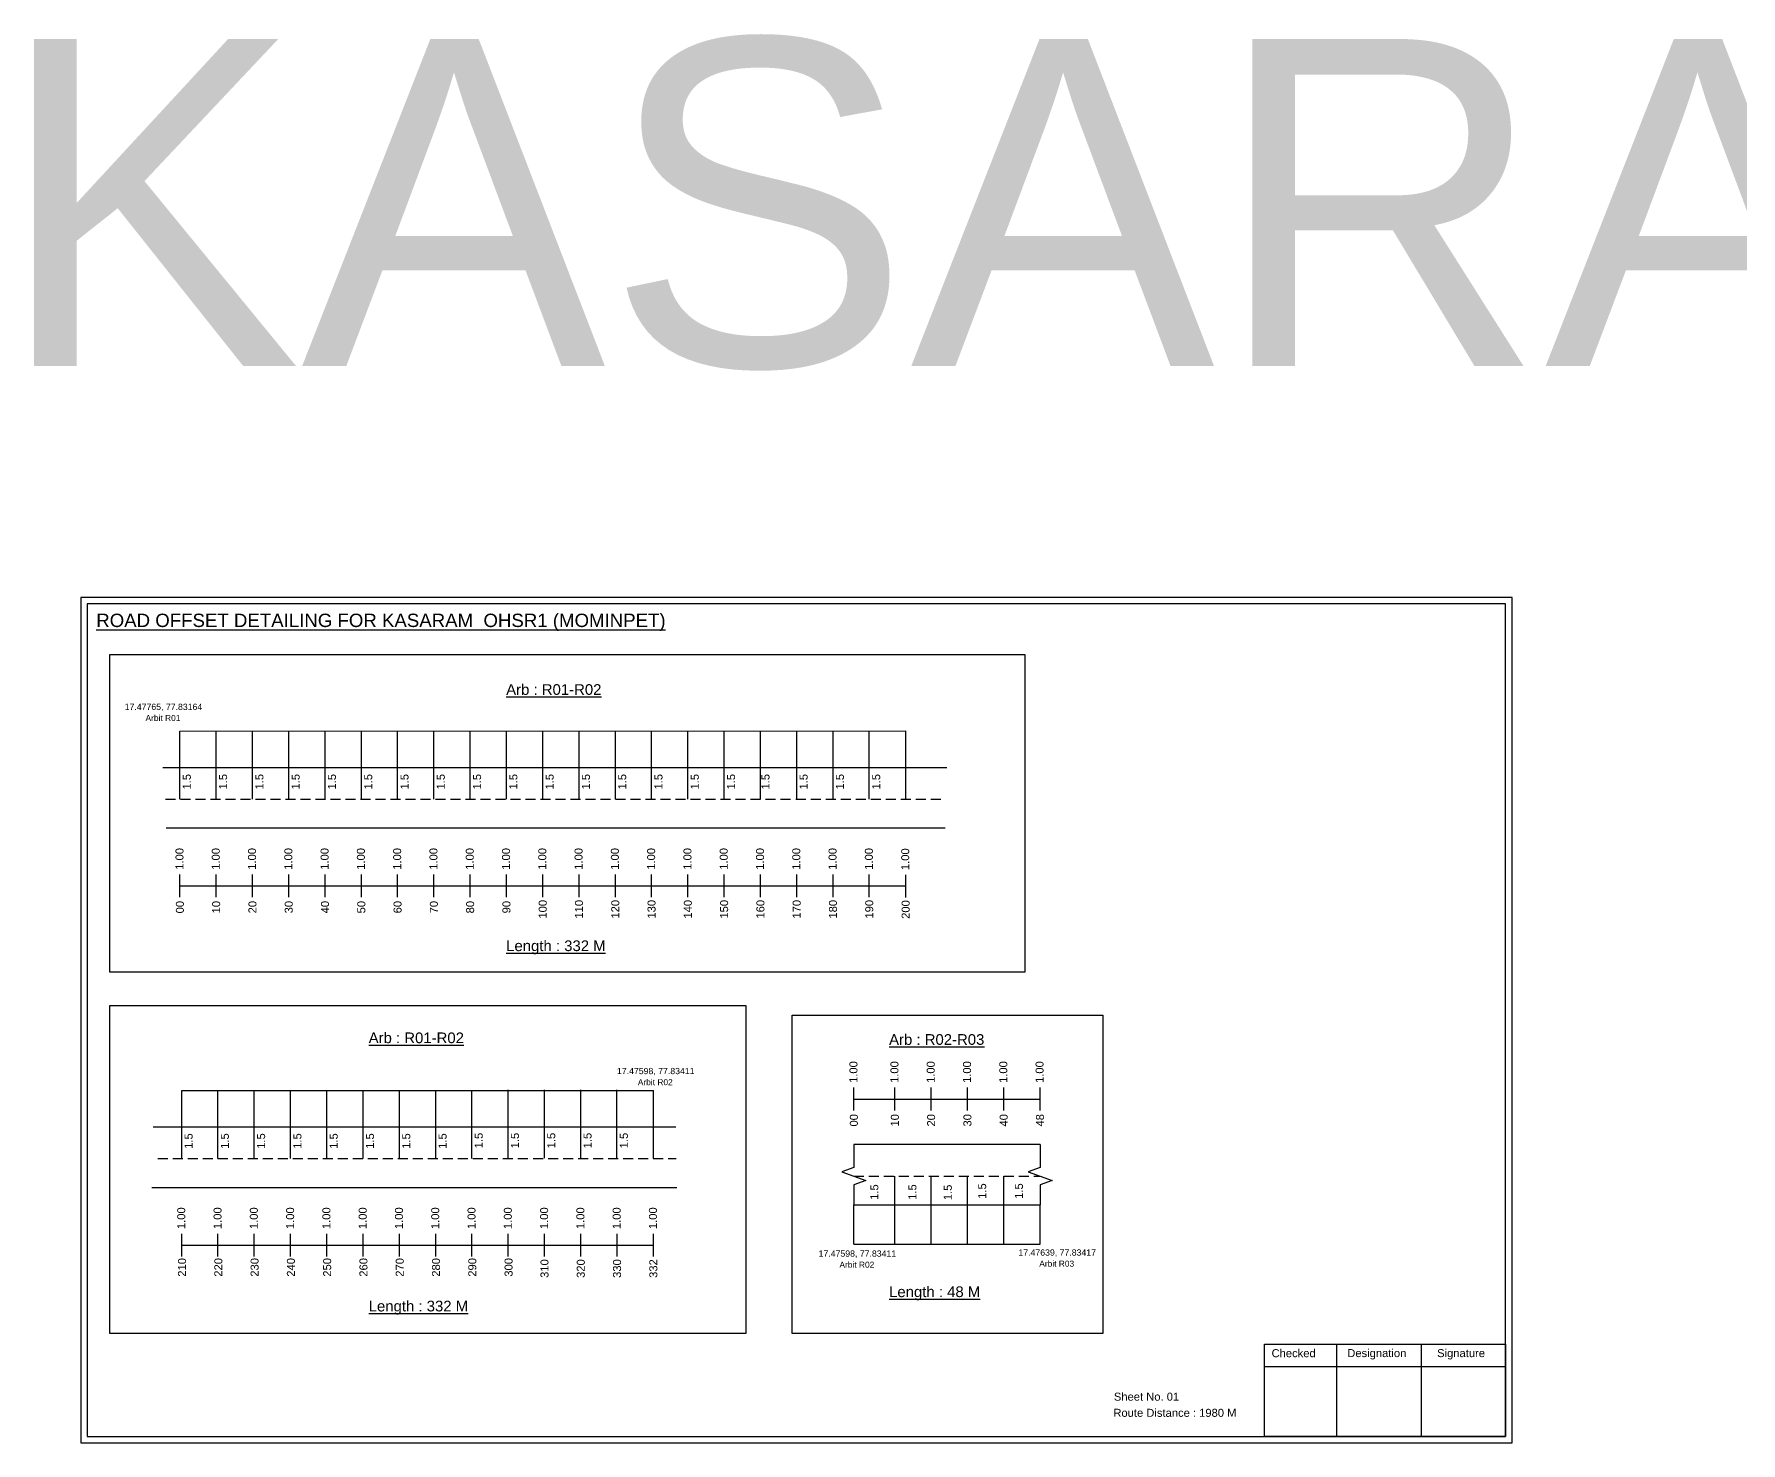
# Model space of a CAD drawing. Header units: inches. Extents: x 2512 to 6592, y 164 to 3090.
# Drawn here: x 2536 to 3175, y 954 to 1482 of the extents above; entities that cross this region are included whole.
import ezdxf

# ---------------------------------------------------------------- set-up
doc = ezdxf.new("R2010")
doc.units = ezdxf.units.IN
doc.header["$MEASUREMENT"] = 0
doc.linetypes.add('DASHED2', pattern=[0.375, 0.25, -0.125])
for name, color, linetype in [('PDF_Geometry', 7, 'Continuous'), ('PDF_Text', 5, 'Continuous'), ('pipe', 5, 'Continuous')]:
    doc.layers.add(name, color=color, linetype=linetype)
doc.styles.add('PDF Arial', font='arial.ttf')
doc.styles.get("Standard").update_dxf_attribs({"font": 'arial.ttf'})

msp = doc.modelspace()

# ---------------------------------------------------------------- linework, layer by layer
at = {"color": 5}
for p, q in [((2590.19, 1221.05), (2862.23, 1221.24)), ((2590.85, 1086.46), (2767.65, 1086.46)), ((2842.81, 1028.83), (2912.57, 1028.83))]:
    msp.add_line(p, q, dxfattribs=at)
for p, q in [((2590.19, 1195.53), (2590.19, 1221.06)), ((2603.79, 1195.53), (2603.79, 1221.06)), ((2617.39, 1195.53), (2617.39, 1221.06)), ((2630.99, 1195.53), (2630.99, 1221.06)), ((2644.59, 1195.53), (2644.59, 1221.06)), ((2658.19, 1195.53), (2658.19, 1221.06)), ((2671.79, 1195.53), (2671.79, 1221.06)), ((2685.39, 1195.53), (2685.39, 1221.06)), ((2698.99, 1195.53), (2698.99, 1221.06)), ((2712.59, 1195.53), (2712.59, 1221.06)), ((2726.19, 1195.53), (2726.19, 1221.06)), ((2739.79, 1195.53), (2739.79, 1221.06)), ((2753.39, 1195.53), (2753.39, 1221.06)), ((2766.99, 1195.53), (2766.99, 1221.06)), ((2780.59, 1195.53), (2780.59, 1221.06)), ((2794.19, 1195.53), (2794.19, 1221.06)), ((2807.79, 1195.53), (2807.79, 1221.06)), ((2821.39, 1195.53), (2821.39, 1221.06)), ((2834.99, 1195.53), (2834.99, 1221.06)), ((2848.59, 1195.53), (2848.59, 1221.06)), ((2862.23, 1195.7), (2862.23, 1221.24)), ((2583.77, 1207.41), (2877.62, 1207.41)), ((2585.02, 1184.85), (2877.01, 1184.81)), ((2590.85, 1060.92), (2590.85, 1086.46)), ((2604.45, 1060.92), (2604.45, 1086.46)), ((2618.05, 1060.92), (2618.05, 1086.46)), ((2631.65, 1060.92), (2631.65, 1086.46)), ((2645.25, 1060.92), (2645.25, 1086.46)), ((2658.85, 1060.92), (2658.85, 1086.46)), ((2672.45, 1060.92), (2672.45, 1086.46)), ((2686.05, 1060.92), (2686.05, 1086.46)), ((2699.65, 1060.92), (2699.65, 1086.46)), ((2713.2, 1061.1), (2713.2, 1086.64)), ((2726.8, 1061.1), (2726.8, 1086.64)), ((2740.4, 1061.1), (2740.4, 1086.64)), ((2754, 1061.1), (2754, 1086.64)), ((2767.65, 1060.92), (2767.65, 1086.46)), ((2580.15, 1072.8), (2776.03, 1072.8)), ((2912.57, 1066.25), (2842.81, 1066.25)), ((2579.61, 1050.12), (2776.45, 1050.15)), ((2858.17, 1028.83), (2858.17, 1054.37)), ((2871.77, 1028.83), (2871.77, 1054.37)), ((2885.37, 1028.83), (2885.37, 1054.37)), ((2898.97, 1028.83), (2898.97, 1054.37)), ((2842.81, 1043.57), (2912.57, 1043.57)), ((2842.81, 1028.83), (2842.81, 1043.57)), ((2912.57, 1028.83), (2912.57, 1043.57))]:
    msp.add_line(p, q)
at = {"linetype": 'DASHED2', "ltscale": 15}
for p, q in [((2584.73, 1195.53), (2875.34, 1195.58)), ((2581.9, 1060.92), (2776.18, 1060.92)), ((2842.81, 1054.37), (2912.57, 1054.37))]:
    msp.add_line(p, q, dxfattribs=at)
at = {"color": 217, "true_color": 0x93278f}
for p, q in [((2590.19, 1158.83), (2590.19, 1167.39)), ((2603.79, 1158.83), (2603.79, 1167.39)), ((2617.39, 1158.83), (2617.39, 1167.39)), ((2630.99, 1158.83), (2630.99, 1167.39)), ((2644.59, 1158.83), (2644.59, 1167.39)), ((2658.19, 1158.83), (2658.19, 1167.39)), ((2671.79, 1158.83), (2671.79, 1167.39)), ((2685.39, 1158.83), (2685.39, 1167.39)), ((2698.99, 1158.83), (2698.99, 1167.39)), ((2712.59, 1158.83), (2712.59, 1167.39)), ((2726.19, 1158.83), (2726.19, 1167.39)), ((2739.79, 1158.83), (2739.79, 1167.39)), ((2753.39, 1158.83), (2753.39, 1167.39)), ((2766.99, 1158.83), (2766.99, 1167.39)), ((2780.59, 1158.83), (2780.59, 1167.39)), ((2794.19, 1158.83), (2794.19, 1167.39)), ((2807.79, 1158.83), (2807.79, 1167.39)), ((2821.39, 1158.83), (2821.39, 1167.39)), ((2834.99, 1158.83), (2834.99, 1167.39)), ((2848.59, 1158.83), (2848.59, 1167.39)), ((2862.23, 1158.73), (2862.23, 1167.29)), ((2590.19, 1163.1), (2862.23, 1163.15)), ((2842.81, 1078.97), (2842.81, 1087.53)), ((2842.81, 1083.24), (2912.57, 1083.24)), ((2858.17, 1078.97), (2858.17, 1087.53)), ((2871.77, 1078.97), (2871.77, 1087.53)), ((2885.37, 1078.97), (2885.37, 1087.53)), ((2898.97, 1078.97), (2898.97, 1087.53)), ((2912.57, 1078.97), (2912.57, 1087.53)), ((2590.85, 1024.22), (2590.85, 1032.78)), ((2604.45, 1024.22), (2604.45, 1032.78)), ((2618.05, 1024.22), (2618.05, 1032.78)), ((2631.65, 1024.22), (2631.65, 1032.78)), ((2645.25, 1024.22), (2645.25, 1032.78)), ((2658.85, 1024.22), (2658.85, 1032.78)), ((2672.45, 1024.22), (2672.45, 1032.78)), ((2686.05, 1024.22), (2686.05, 1032.78)), ((2699.65, 1024.22), (2699.65, 1032.78)), ((2713.25, 1024.22), (2713.25, 1032.78)), ((2726.85, 1024.22), (2726.85, 1032.78)), ((2740.45, 1024.22), (2740.45, 1032.78)), ((2754.05, 1024.22), (2754.05, 1032.78)), ((2767.65, 1024.22), (2767.65, 1032.78)), ((2590.85, 1028.49), (2767.65, 1028.55))]:
    msp.add_line(p, q, dxfattribs=at)
for points in [[(2563.95, 1249.79), (2906.86, 1249.79), (2906.86, 1130.79), (2563.95, 1130.79)], [(2819.7, 1114.67), (2936.06, 1114.67), (2936.06, 995.46), (2819.7, 995.46)]]:
    msp.add_lwpolyline(points, close=True)
at = {"linetype": 'Continuous'}
for points in [[(2842.81, 1066.25), (2842.81, 1057.64), (2838.31, 1056), (2847.3, 1052.73), (2842.81, 1051.09), (2842.81, 1043.57)], [(2912.57, 1066.25), (2912.57, 1057.64), (2908.08, 1056), (2917.07, 1052.73), (2912.57, 1051.09), (2912.57, 1043.57)]]:
    msp.add_lwpolyline(points, dxfattribs=at)
at = {"layer": 'PDF_Geometry'}
for points in [[(2553.05, 1271.15), (2553.05, 954.44), (3089.52, 954.44), (3089.52, 1271.15)], [(2555.37, 1268.83), (2555.37, 956.86), (3087.1, 956.86), (3087.1, 1268.83)]]:
    msp.add_lwpolyline(points, close=True, dxfattribs=at)
at = {"layer": 'PDF_Geometry', "color": 242, "true_color": 0xcc1f26}
msp.add_lwpolyline([(3087.1, 956.77), (2996.76, 956.77), (2996.76, 991.38), (3087.1, 991.38)], close=True, dxfattribs=at)
for points in [[(3023.74, 991.38), (3023.74, 956.77)], [(3055.47, 991.38), (3055.47, 956.77)], [(2996.76, 983.01), (3087.1, 983.01)]]:
    msp.add_lwpolyline(points, dxfattribs=at)
at = {"layer": 'pipe', "color": 0}
msp.add_lwpolyline([(2563.95, 1118.31), (2802.27, 1118.31), (2802.27, 995.46), (2563.95, 995.46)], close=True, dxfattribs=at)

# ---------------------------------------------------------------- texts
for s, height, p in [('KASARAM 1', 122.535, (2521.49, 1357.83)), ('Sheet No. 01', 3, (2940.26, 970.24)), ('Route Distance : 1980 M', 3, (2940.07, 964.19))]:
    msp.add_text(s, height=height).set_placement(p)
at = {"color": 242, "true_color": 0xcd2027}
for s, height, p in [('%%UROAD OFFSET DETAILING FOR KASARAM  OHSR1 (MOMINPET)', 5, (2558.82, 1260.08)), ('%%UArb : R01-R02', 4, (2712.47, 1234.67)), ('%%ULength : 332 M', 4, (2712.47, 1138.67)), ('%%UArb : R01-R02', 4, (2660.93, 1104.18)), ('%%UArb : R02-R03', 4, (2856, 1103.55)), ('%%ULength : 48 M', 4, (2856, 1009.05)), ('%%ULength : 332 M', 4, (2660.93, 1003.68))]:
    msp.add_text(s, height=height, dxfattribs=at).set_placement(p)
at = {"color": 5}
for s, height, p in [('17.47765, 77.83164', 2.34, (2569.47, 1229.01)), ('Arbit R01', 2.246, (2577.29, 1224.88)), ('17.47598, 77.83411', 2.34, (2754, 1092.57)), ('Arbit R02', 2.246, (2761.82, 1088.44)), ('17.47598, 77.83411', 2.34, (2829.57, 1024.18)), ('17.47639, 77.83417', 2.34, (2904.47, 1024.58)), ('Arbit R02', 2.246, (2837.39, 1020.05)), ('Arbit R03', 2.246, (2912.29, 1020.45))]:
    msp.add_text(s, height=height, dxfattribs=at).set_placement(p)
for p in [(2594.26, 1199.2), (2607.86, 1199.2), (2621.46, 1199.2), (2635.06, 1199.2), (2648.66, 1199.2), (2662.26, 1199.2), (2675.86, 1199.2), (2689.46, 1199.2), (2703.06, 1199.2), (2716.66, 1199.2), (2730.26, 1199.2), (2743.86, 1199.2), (2757.46, 1199.2), (2771.06, 1199.2), (2784.66, 1199.2), (2798.26, 1199.2), (2811.17, 1199.2), (2825.46, 1199.2), (2839.06, 1199.2), (2852.66, 1199.2), (2594.92, 1064.59), (2608.52, 1064.59), (2622.12, 1064.59), (2635.72, 1064.59), (2649.32, 1064.59), (2662.92, 1064.59), (2676.52, 1064.59), (2690.12, 1064.59), (2703.66, 1064.78), (2717.26, 1064.78), (2730.86, 1064.78), (2744.46, 1064.78), (2758.06, 1064.78), (2851.96, 1045.47), (2866.23, 1045.47), (2879.5, 1045.35), (2892.39, 1045.85), (2906.15, 1045.85)]:
    msp.add_text('1.5', height=3, rotation=90).set_placement(p)
at = {"color": 217, "true_color": 0x93278f}
for s, p in [('1.00', (2591.51, 1169.13)), ('1.00', (2605.11, 1169.13)), ('1.00', (2618.71, 1169.13)), ('1.00', (2632.31, 1169.13)), ('1.00', (2645.91, 1169.13)), ('1.00', (2659.51, 1169.13)), ('1.00', (2673.11, 1169.13)), ('1.00', (2686.71, 1169.13)), ('1.00', (2700.31, 1169.13)), ('1.00', (2713.91, 1169.13)), ('1.00', (2727.51, 1169.13)), ('1.00', (2741.11, 1169.13)), ('1.00', (2754.71, 1169.13)), ('1.00', (2768.31, 1169.13)), ('1.00', (2781.91, 1169.13)), ('1.00', (2795.51, 1169.13)), ('1.00', (2809.11, 1169.13)), ('1.00', (2822.71, 1169.13)), ('1.00', (2836.31, 1169.13)), ('1.00', (2849.91, 1169.13)), ('1.00', (2863.55, 1169.02)), ('00', (2591.66, 1152.8)), ('10', (2605.26, 1152.8)), ('20', (2618.86, 1152.8)), ('30', (2632.46, 1152.8)), ('40', (2646.06, 1152.8)), ('50', (2659.66, 1152.8)), ('60', (2673.26, 1152.8)), ('70', (2686.86, 1152.8)), ('80', (2700.46, 1152.8)), ('90', (2714.06, 1152.8)), ('100', (2727.66, 1150.85)), ('110', (2741.26, 1150.85)), ('120', (2754.86, 1150.85)), ('130', (2768.46, 1150.85)), ('140', (2782.06, 1150.85)), ('150', (2795.66, 1150.85)), ('160', (2809.26, 1150.85)), ('170', (2822.86, 1150.85)), ('180', (2836.46, 1150.85)), ('190', (2850.06, 1150.85)), ('200', (2863.7, 1150.75)), ('1.00', (2844.13, 1089.27)), ('1.00', (2859.5, 1089.27)), ('1.00', (2873.1, 1089.27)), ('1.00', (2886.7, 1089.27)), ('1.00', (2900.3, 1089.27)), ('1.00', (2913.9, 1089.27)), ('00', (2844.28, 1072.95)), ('10', (2859.65, 1072.95)), ('20', (2873.25, 1072.95)), ('30', (2886.85, 1072.95)), ('40', (2900.45, 1072.95)), ('48', (2914.05, 1072.95)), ('1.00', (2592.18, 1034.52)), ('1.00', (2605.78, 1034.52)), ('1.00', (2619.38, 1034.52)), ('1.00', (2632.98, 1034.52)), ('1.00', (2646.58, 1034.52)), ('1.00', (2660.18, 1034.52)), ('1.00', (2673.78, 1034.52)), ('1.00', (2687.38, 1034.52)), ('1.00', (2700.98, 1034.52)), ('1.00', (2714.58, 1034.52)), ('1.00', (2728.18, 1034.52)), ('1.00', (2741.78, 1034.52)), ('1.00', (2755.38, 1034.52)), ('1.00', (2768.98, 1034.52)), ('210', (2592.47, 1016.69)), ('220', (2606.07, 1016.69)), ('230', (2619.67, 1016.69)), ('240', (2633.27, 1016.69)), ('250', (2646.87, 1016.69)), ('260', (2660.47, 1016.69)), ('270', (2674.07, 1016.69)), ('280', (2687.67, 1016.69)), ('290', (2701.27, 1016.69)), ('300', (2714.87, 1016.69)), ('310', (2728.33, 1016.24)), ('320', (2741.93, 1016.24)), ('330', (2755.53, 1016.24)), ('332', (2769.13, 1016.24))]:
    msp.add_text(s, height=3, rotation=90, dxfattribs=at).set_placement(p)
at = {"layer": 'PDF_Text', "color": 7, "attachment_point": 7, "style": 'PDF Arial'}
for s, insert, char_height in [('Checked', (2999.36, 986.49), 3.001), ('Designation', (3027.74, 985.66), 3.0006), ('Signature', (3061.42, 985.66), 3.001)]:
    msp.add_mtext(s, dxfattribs=dict(at, insert=insert, char_height=char_height))

doc.saveas('drawing.dxf')
